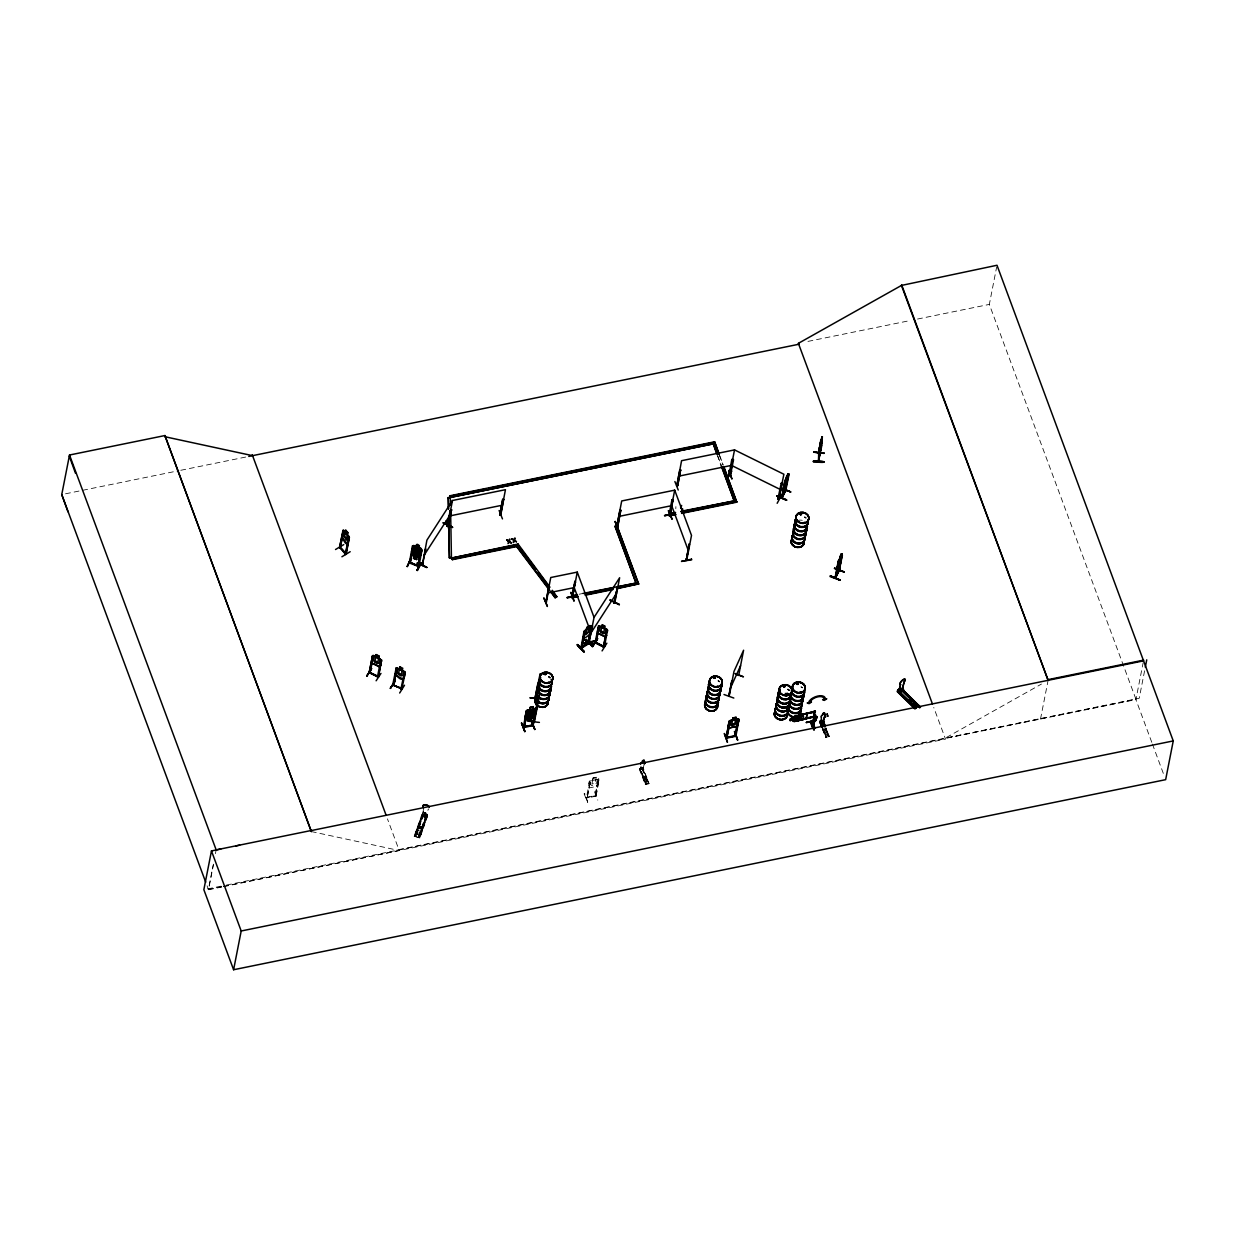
<?xml version="1.0" encoding="UTF-8"?>
<svg xmlns="http://www.w3.org/2000/svg" width="1235" height="1235" viewBox="0 0 1235 1235"><rect width="100%" height="100%" fill="white"/><g stroke="black" fill="none" stroke-linecap="round" stroke-linejoin="round"><path stroke-width="0.75" stroke-dasharray="5 3.75" d="M644.423 777.911L645.288 776.908M824.64 729.669L825.304 730.858M423.559 807.721L422.787 815.409L426.121 816.412L428.267 809.157A3.489 1.961 19.6 0 0 428.885 808.91M422.849 815.239L423.235 811.395M640.672 769.544L640.965 766.163M419.499 828.237L419.576 826.709M420.61 828.577L421.382 827.049L419.545 826.863M221.636 886.745L208.406 889.432L213.207 864.948M215.43 853.647L216.171 849.881M213.547 864.145L208.53 889.756L221.744 887.039M418.202 825.937L423.25 827.249M422.216 815.393L422.046 816.212L426.276 817.493L426.43 816.675M422.447 814.174L423.003 813.155L414.559 836.188L419.9 838.04L427.433 815.548L421.984 814.143L414.126 836.327L422.617 813.031M425.72 814.838L426.06 813.139L424.531 812.676L424.192 814.374M426.816 816.798L426.631 817.802L421.614 816.289L421.814 815.285L426.94 816.721M427.078 815.239L427.619 814.544L419.529 837.793M584.062 793.796L587.706 802.21L584.618 793.41M587.366 797.486L586.069 797.825L596.227 795.525M589.45 781.168L586.424 798.165L586.193 797.254M590.114 782.125L587.119 798.026L590.222 782.419L589.218 782.295L590.222 782.419M587.706 802.21L584.587 793.41M596.366 777.247L593.062 777.818L592.723 779.825L591.04 780.736L590.345 784.302L591.673 785.491L594.714 784.873L596.644 783.005L597.339 779.455L595.826 779.146L596.335 777.155L595.872 779.239M593.201 777.957L592.692 779.733M594.483 791.697L597.786 800.126M598.049 780.505L595.008 796.313L598.049 780.505L598.944 780.319L596.119 796.096M598.203 778.698L599.114 779.177L589.342 781.153L588.292 786.186L589.08 787.945L596.737 786.386L598.96 779.131M596.011 795.803L599.083 779.084M675.807 508.727L675.9 506.628M646.291 784.24L639.745 768.293L645.519 784.318L646.353 784.225L640.486 768.926L639.313 769.173L645.288 784.457L649.023 783.638L643.049 767.583L643.512 769.806L640.486 770.331M639.992 768.232L642.787 767.645M640.996 767.444L642.061 767.367L640.78 768.587M642.015 767.228L641.521 768.479M643.049 767.583L642.617 768.448M644.917 782.558L648.221 781.848M823.066 730.055L826.354 729.345M823.652 731.599L826.956 730.904M824.177 732.988L827.481 732.278M824.779 734.532L828.083 733.822M822.232 728.851L825.798 736.986M825.52 728.125L828.87 736.616L825.489 737.341L826.663 737.094L823.158 728.496M398.874 849.603L1135.968 699.288L989.328 304.412L996.63 267.13M1040.503 719.063L1048.114 680.315M1151.776 742.297L1135.907 699.597L1143.162 662.686M1144.598 670.821L1139.21 698.269L945.161 738.19L1041.46 684.051M421.938 815.208L427.001 816.52M642.864 769.065L644.299 763.986M414.528 836.296L423.003 813.155M423.713 814.699L415.871 836.836L423.404 814.344L415.083 836.589M424.531 812.676L426.06 813.139M425.488 813.062L424.763 814.699L425.334 812.63M424.655 814.637L425.55 812.692M425.21 814.575L424.747 813.34L425.627 813.201M426.029 815.378L418.217 837.546L426.013 815.347L426.801 815.594L418.85 837.747L427.233 814.436M418.14 837.5L426.77 815.609M427.619 814.544L419.56 837.7L414.111 836.296M595.872 795.186L595.239 796.313M641.706 767.784L647.943 783.87L649.008 783.638L642.679 768.17M596.737 786.386L598.08 784.194M641.598 768.417L641.243 767.182M425.241 814.328L424.794 813.386L425.072 814.637M424.485 814.544L424.917 813.603M642.046 768.587L648.823 783.391L645.21 784.457M826.215 737.202L823.112 728.588M828.67 736.647L824.872 728.264M642.215 768.463L648.298 783.793M642.432 768.51L639.606 768.957L645.704 784.364M828.423 736.616L825.119 728.141L829.287 736.523L825.953 728.048M595.934 796.174L586.409 798.119M425.473 813.726L424.686 813.927M644.33 776.892L645.257 777M645.195 777.911L644.13 777.664M419.776 826.74L421.506 827.712M423.404 814.344L415.207 836.651M640.054 769.559L643.358 768.849M640.101 769.775L643.404 769.065M223.628 886.653L399.214 850.529L387.466 818.882M807.952 341.4L909.979 320.591M917.528 319.047L989.328 304.412M65.532 493.799L178.874 470.674M180.773 470.288L246.892 456.811M579.2 594.22L582.874 593.464M598.157 780.798L599.052 780.613M587.258 797.192L594.977 795.618M207.634 888.907L224.631 885.433M226.514 885.047L1135.907 699.597M223.52 886.359L945.516 739.117L933.753 707.47M425.303 814.158L424.608 814.097M824.795 729.715L825.814 730.348M427.696 815.887L419.869 838.056M420.348 828.423L419.221 827.357M311.344 831.556L399.214 850.529M646.368 784.21L639.745 768.293M825.814 727.924L829.102 736.492M822.664 728.758L826.153 737.202M822.51 728.635L825.798 737.202M1152.425 744.087L1163.663 774.33M719.835 455.838L723.123 464.669M719.079 454.542L723.031 465.163M717.905 456.224L721.194 465.07M717.149 454.943L721.101 465.549M207.063 885.835L208.406 889.432M804.556 517.357A6.546 5.403 11.1 0 1 805.961 518.252M804.649 517.048A6.623 5.465 11.1 0 1 806.069 517.959M804.695 516.832A6.623 5.465 11.1 0 1 806.1 517.727M798.906 520.259A6.546 5.403 11.1 0 1 802.271 520.336M548.602 677.243A6.546 5.403 11.1 0 1 550.007 678.138M548.741 676.533A6.53 5.388 11.1 0 1 550.131 677.428M548.695 676.934A6.623 5.465 11.1 0 1 550.115 677.845M548.741 676.703A6.623 5.465 11.1 0 1 550.146 677.614M718.029 681.056A6.546 5.403 11.1 0 1 719.418 681.952M718.122 680.747A6.623 5.465 11.1 0 1 719.526 681.658M718.168 680.531A6.623 5.465 11.1 0 1 719.573 681.442M787.745 689.717A6.546 5.403 11.1 0 1 789.134 690.612M787.884 689.022A6.53 5.388 11.1 0 1 789.273 689.902M787.837 689.408A6.623 5.465 11.1 0 1 789.242 690.319M787.884 689.192A6.623 5.465 11.1 0 1 789.288 690.103M800.99 687.015A6.546 5.403 11.1 0 1 802.38 687.91M801.083 686.706A6.623 5.465 11.1 0 1 802.488 687.617M415.392 833.718L420.363 835.447L415.392 833.718M415.933 832.22L420.888 833.949L415.933 832.22M416.72 829.982L421.691 831.695L416.72 829.982M417.445 827.975L422.401 829.704L417.445 827.975M592.661 780.412L591.966 783.963L595.008 783.345L595.702 779.779L592.661 780.412M593.649 778.065L595.594 777.679L593.649 778.065M642.802 777.031L646.106 776.321L642.802 777.031M643.404 778.59L646.692 777.88L643.404 778.59M643.929 779.964L647.217 779.254L643.929 779.964M644.516 781.523L647.819 780.813L644.516 781.523M825.212 735.442L828.515 734.732L825.212 735.442"/><path stroke-width="1.5" d="M422.957 564.024L422.401 564.735L422.571 563.901M588.91 641.876L589.759 640.965L588.802 641.721M581.855 647.927L584.664 632.135L581.855 647.881M589.234 642.833L580.913 647.495M588.462 643.929L589.141 642.879M588.308 643.543L591.951 626.5L584.001 631.409L580.944 648.005M529.012 721.271L539.402 722.413M535.342 698.547L529.877 697.79L536.87 698.331M537.071 706.173L533.968 721.703L534.477 720.854M533.983 721.657L534.107 720.715M537.935 683.032L534.879 698.964L540.143 673.646L539.278 696.787L534.539 721.132M819.484 454.248L822.34 436.727L821.97 440.015M819.515 451.037L819.469 454.356L819.639 452.272L819.731 453.06M819.098 453.801L821.723 439.413M819.577 449.571L819.778 446.051M819.407 450.868L819.592 452.674L820.488 445.372M820.704 449.478C823.189 422.277 817.091 458.988 819.237 455.885M900.423 688.929L899.481 688.358L900.562 688.528M899.713 688.729L900.068 687.91L900.408 689.037M813.402 461.705C822.772 459.59 831.711 464.005 813.402 461.674M818.326 461.473L821.738 443.319L818.434 461.658L821.846 445.31M818.543 453.878L818.651 452.983M818.434 461.566L818.759 452.411L818.898 461.519M818.851 461.519L818.697 453.538M818.975 453.971L819.114 452.319M821.059 441.543L820.658 447.163L822.093 439.382M820.951 445.634L821.013 442.979M821.846 443.35L821.908 436.681M822.34 436.727L821.908 441.482M824.038 453.399L813.633 452.103L824.054 452.921M820.472 448.12L820.349 447.332L819.145 454.326M819.515 451.501L821.754 437.993L821.846 438.78M820.21 447.935L820.287 445.279M536.237 712.286L537.101 689.145M814.313 712.348C814.853 705.185 812.429 726.273 814.452 711.962M815.146 711.761L815.378 711.576M813.464 460.995L823.884 461.767M819.7 449.602L819.87 447.549M731.599 682.214L728.943 695.814M813.448 726.118L814.992 715.605M818.882 456.904L820.503 442.547L820.719 445.434M572.423 597.555L572.531 596.412L571.743 596.798L575.294 581.237L572.345 597.956L571.836 596.443M544.264 673.615L544.789 674.48L545.654 673.801M544.017 673.538L544.99 674.372M545.453 674.341L545.376 673.43M548.417 682.013L548.34 682.77M714.556 676.981L713.49 678.2M716.964 686.398L717.875 686.506M717.257 686.32L717.612 686.521M801.53 514.208L800.65 514.902L799.971 513.806M784.348 687.154L783.237 685.981L784.904 686.058M801.33 513.544L801.206 514.563M804.278 522.189L804.464 522.235M787.729 694.842L786.849 694.41L787.637 694.595M798.258 683.557L796.56 683.14L796.451 684.159M796.637 683.542L798.042 683.572M797.285 683.094L798.042 684.36M799.909 691.94L800.311 692.48M800.218 692.279L800.573 692.588M820.951 722.429L821.429 717.427A2.331 1.173 -21.1 0 1 822.294 715.297L823.22 713.228M819.608 451.794L819.731 447.765M819.639 447.425L819.469 452.921M900.454 684.313L899.512 691.415L902.09 689.624L904.097 681.797A3.489 1.235 -45.4 0 0 904.637 679.049A3.489 1.235 -45.4 0 0 900.994 681.581A3.489 1.235 -45.4 0 0 900.454 684.313L899.667 691.569L902.245 689.778L904.236 681.936A3.489 1.235 -45.4 0 0 904.776 679.188A3.489 1.235 -45.4 0 0 901.133 681.72A3.489 1.235 -45.4 0 0 900.593 684.468M820.411 444.353C821.661 435.538 819.114 454.403 820.704 450.019M572.33 596.135L567.019 597.539L572.407 597.014L575.294 581.237M589.311 641.691L588.57 640.98L588.802 642.215M669.432 515.057L670.173 515.89L669.54 514.486M689.315 544.913L689.377 544.064L686.243 560.474L686.027 559.023L686.753 559.671M67.987 511.769L61.75 494.571L69.515 455.02L164.919 435.554L311.344 831.556L164.919 435.554M220.849 849.016L211.463 850.93L203.852 889.679L233.6 969.737L1165.655 779.671L1173.25 740.923L997 265.263L901.457 285.439L1048.114 680.315L901.596 284.714M233.6 969.737L241.196 930.989L211.463 850.93M335.519 549.513L343.747 544.604M344.025 530.479L349.381 537.503L346.124 554.33C340.551 546.565 339.301 548.757 340.088 546.596M343.068 530.371L339.563 547.398L343.16 530.309L344.04 530.587M343.191 532.439L340.15 548.016L343.484 532.27L342.62 531.776L343.484 532.27M347.359 534.415L348.27 536.252L347.575 539.803L346.232 540.127L343.562 535.172L345.738 530.124L347.822 532.517L347.436 534.431M345.429 532.177L345.8 530.278M341.91 556.769L350.184 551.705M347.267 534.462L347.822 532.517M349.32 537.457L345.785 554.5L348.239 538.259L349.104 538.753L348.239 538.259M348.532 538.105L345.429 553.527M345.337 553.295L345.707 554.469L339.579 547.275M371.519 668.675L366.826 675.885M372.584 655.631L369.142 672.751L372.584 655.631L373.804 655.569L381.63 660.216L378.296 677.228L381.569 660.108L378.62 658.054L378.991 656.14M370.346 672.211L369.882 673.121L369.373 671.809M373.232 657.344L372.229 657.19L373.232 657.344L369.975 673.106M375.749 656.449L376.119 654.55L379.16 656.047L378.774 657.962M376.212 654.658L375.78 656.649L373.757 655.646M376.119 680.778L380.967 673.384M380.627 660.987L381.461 661.404L380.627 660.987L377.462 676.873L377.694 675.854M410.622 558.529L407.318 566.294M410.066 562.681L409.125 562.882L410.144 562.851M409.279 562.99L412.521 545.885L413.848 545.654M409.588 562.033L418.943 566.294L409.372 561.987M413.138 547.707L412.397 547.09L413.277 547.429L409.958 563.253L410.437 562.404M410.205 563.253L413.277 547.429M413.54 558.313L414.065 556.29L412.552 555.117L413.262 551.566L415.145 550.656L418.109 551.813L419.406 553.959L418.711 557.525L416.998 557.541L416.72 559.548L413.54 558.313L416.72 559.548M390.399 688.435L395.2 680.994L390.445 688.096M419.267 545.824L418.897 547.722L420.394 548.896L419.699 552.462L417.816 553.357L414.837 552.199L413.555 550.054L414.25 546.487L415.963 546.472M412.521 545.885L413.818 545.561C417.337 548.479 414.975 541.486 419.421 545.716L419.005 547.707L422.061 549.621L418.819 566.618L409.31 562.944M402.023 689.068L392.715 684.9L396.203 667.842L405.312 672.349L401.761 689.362M417.214 563.376L417.554 562.635L426.785 567.236M396.697 669.802L393.61 685.379L396.852 669.555L395.848 669.401L396.852 669.555M395.076 680.902L390.353 688.327M417.075 570.122L421.32 562.728L417.492 570.585M420.873 550.733L421.891 550.81L420.873 550.733L417.8 566.309L418.665 566.603L417.955 565.676M421.012 550.47L417.893 566.356L418.217 565.352M399.831 666.869L399.399 668.861L397.809 668.66L397.114 672.226L398.334 674.495L401.174 675.9L402.981 675.128L403.691 671.562L402.409 670.173M420.888 562.542L416.967 570.416L421.336 562.759M425.797 549.05L422.293 565.29L426.909 540.143L452.473 500.499L505.455 489.693L500.669 514.594M402.239 670.265L402.78 668.259L399.739 666.761L399.368 668.66M399.661 693.005L404.509 685.24M402.255 688.59L400.943 688.914L404.246 673.198L405.08 673.615L404.246 673.198M404.154 677.475L405.25 672.427L404.416 671.269M417.245 563.299L426.739 567.498M448.228 497.859L715.235 443.458L448.228 497.859L448.459 509.129M449.741 495.822L450.266 497.952L449.741 495.822L714.633 441.806L719.187 454.063M445.989 521.031L449.154 529.83M447.965 525.492L447.116 526.172L450.204 510.595L451.516 509.731L448.521 525.631L447.178 525.523L448.351 525.168M452.473 500.499L447.44 526.326L448.073 524.937M447.626 526.218L450.636 509.916L447.935 525.616M451.516 509.731L448.583 525.215M450.682 514.362L451.439 558.019L449.401 557.911L448.691 516.153M549.976 587.227L518.067 544.048L451.763 558.035L452.365 559.687L518.592 546.179L535.975 569.242M452.365 559.687L451.856 557.541M499.11 510.503L502.475 518.901M502.707 499.31L499.804 515.18L502.707 499.31L503.71 499.403L500.762 514.933L499.897 514.532M507.323 539.71L508.851 541.1L509.391 539.294M508.635 543.307L509.129 541.686L511.259 542.921L509.329 541.239L511.259 542.921M508.65 541.563L506.69 539.849L508.65 541.563L507.986 543.585M514.007 540.05L511.846 538.8L514.007 540.05L514.547 538.244M513.142 542.535L513.837 540.343L511.846 538.8M516.446 541.717L514.486 540.189L516.415 541.872M516.894 546.997L518.685 545.685L516.894 546.997L555.148 597.771L556.846 596.937L552.292 590.299M518.592 546.179L518.067 544.048M548.803 586.64L545.855 602.479L550.764 577.517L577.254 572.114L594.05 617.376L588.894 643.142M546.364 602.387L549.251 586.532M535.944 708.519L534.246 717.134L524.643 719.31L526.342 710.634L536.083 708.566L535.095 708.087M527.685 709.847L526.481 710.727L523.239 727.677L523.393 726.689L533.026 724.991M543.925 598.064L547.414 606.215M524.211 727.137L523.393 727.153M527.268 711.962L524.165 727.569L527.144 711.669L526.264 711.854L527.144 711.669M524.921 731.429L521.54 722.984L524.86 731.444M527.824 719.079L527.376 721.163L530.602 720.437L530.942 718.43L532.625 717.489L533.319 713.938L532.007 712.765L528.981 713.444L527.067 715.343L526.372 718.894L527.746 719.264M532.872 708.689L533.319 706.605L530.093 707.331L529.707 709.23M530.216 707.454L529.846 709.369L528.071 710.264L527.36 713.83L528.688 714.988L531.714 714.324L533.628 712.425L534.323 708.875L532.825 708.597L533.196 706.682M555.148 597.771L551.767 592.661M535.033 709.909L536.036 710.001L535.033 709.909L532.223 725.717M523.455 727.677L532.995 725.501L536.052 708.473M533.103 725.47L537.071 705.772M534.801 729.453L531.42 720.777L534.786 729.221M571.867 597.138L574.846 581.33M572.345 597.956L577.254 572.114M570.863 592.321L574.013 600.781M584.248 651.54C577.471 647.773 572.654 637.847 584.217 651.586M584.896 632.382L581.037 648.39L581.824 647.016M593.664 644.222L584.387 639.699L593.34 644.963L584.371 639.715M589.404 627.642L589.821 625.543L587.165 627.179L585.405 630.56L584.711 634.111L585.745 634.821L589.836 630.946L590.546 627.38L589.342 627.565L589.712 625.666M587.613 627.241L589.203 626.253M587.999 643.697L591.117 628.152L592.074 627.951L591.117 628.152M590.114 633.555L588.925 641.536M592.646 626.114L588.833 642.092M617.84 530.402L615.215 521.494L618.38 530M617.253 528.657L615.246 521.479M615.123 526.033L636.04 583.09L615.03 526.511L618.056 525.4M592.738 646.353L597.601 638.603L592.785 646.029M594.05 641.042C585.513 645.751 576.297 643.867 594.066 641.104M686.691 560.227L691.507 535.419L674.696 490.156L621.714 500.962L616.836 526.187L617.778 526.095L620.773 510.194L619.877 510.379L616.883 526.233L618.025 525.554M620.773 510.194L617.87 526.064M606.755 629.155L607.589 630.344L598.543 625.759L595.054 642.817L596.351 642.447L595.934 643.296L599.191 627.473L598.358 627.056L595.934 643.234M598.543 625.759L601.738 626.778L602.078 624.678L605.119 626.176L604.579 628.183L606.014 629.479L605.32 633.046L603.498 633.817L600.673 632.428L599.454 630.143L600.148 626.593L601.8 626.701M602.078 650.907L606.864 643.173M606.586 631.116L603.421 647.001L606.416 631.378L607.419 631.533L606.416 631.378M607.543 630.236L604.301 647.341L595.363 642.54M614.768 602.68L613.949 603.236L616.296 591.395M614.521 602.695L617.469 586.995M614.798 602.773L619.63 577.733L594.05 617.376M619.322 604.625L610.044 600.102L619.368 604.394M637.97 582.688L582.874 593.464M616.512 588.848L638.68 583.862L616.836 525.338L617.701 525.06M664.677 515.705L672.967 514.316M668.428 510.642L672.133 519.317L668.444 510.858M668.922 514.717L669.169 515.612L670.065 514.578M668.922 515.582L671.963 499.758L672.859 499.573L670.142 515.921M669.679 515.829L674.696 490.156M670.126 515.798L672.967 499.866L671.963 499.758M676.07 514.547L670.543 515.674L670.034 513.544L675.545 512.417M680.608 469.933L677.675 485.725L676.718 485.973L679.713 470.118L680.608 469.933L677.614 485.834L677.536 484.799M678.231 490.017L674.881 481.542M674.557 513.976L664.476 515.582L672.751 513.853M680.547 507.214L681.056 505.563M680.763 508.125L682.924 509.206M640.718 763.878A2.331 1.173 -21.1 0 1 642.046 762.535L642.478 760.667M691.507 559.1L691.615 559.887L681.612 561.23M681.519 561.493L691.523 559.146M644.253 762.057L644.207 761.933A2.331 1.173 -21.1 0 1 644.253 763.878A2.331 1.173 -21.1 0 0 644.253 762.057L644.037 760.096M689.022 544.141L686.274 560.397L689.377 544.064M719.079 454.542L714.633 441.806M728.758 470.581L731.969 479.056L728.743 470.55M727.137 478.285L731.367 470.89L730.317 473.561M728.882 474.394L728.897 475.367L729.9 474.209M729.514 474.749L730.364 475.552L733.528 459.713L732.695 459.312L731.799 459.497L728.99 475.321M781.879 483.935L781.199 483.271L782.033 483.672L778.791 499.496L783.885 474.255L734.532 449.895L729.53 475.197L732.695 459.312L730.286 475.552M731.83 471.168L726.983 478.516L729.777 474.827M736.153 500.515L681.072 511.29M681.581 513.42L736.77 502.166L723.772 466.444M724.019 694.518L733.822 698.053M731.815 680.717L728.743 696.185M724.436 733.482L727.477 742.22M729.237 721.147L726.056 738.221L729.051 722.367L730.055 722.49L726.767 737.619M738.731 675.205L743.593 650.227L733.991 671.423L729.175 696.308M729.947 722.197L726.906 737.696M786.571 499.82C757.287 487.377 806.208 508.99 776.969 495.822M733.466 718.137L735.427 717.736M781.199 483.271L777.896 498.986L779.1 499.218L778.312 498.184M735.226 673.831L743.439 676.826L735.35 673.523M777.896 498.986L778.266 498.122M781.462 495.312L777.155 503.293M735.196 735.875L738.777 720.391L737.866 720.576L734.732 736.091L735.859 735.689M785.475 490.341L781.585 497.983L786.077 478.748M783.808 486.528L783.885 487.547L784.75 481.31L781.585 497.983L785.707 489.739L785.908 490.557M736.06 735.597L735.937 735.304M786.062 490.079L781.879 498.199L785.414 480.029L787.976 473.731L787.544 475.784M738.777 720.391L735.875 736.261L726.226 738.19M786.741 476.108L786.17 478.146M787.312 476.37C788.517 478.13 783.484 483.981 785.321 481.928M787.606 475.629L787.868 473.684M785.151 491.16L788.702 473.731L785.136 490.959M785.614 491.16L788.933 475.012M734.856 731.629L737.588 739.935M790.647 492.009L781.199 487.948M813.68 452.226L824.054 453.26M818.512 453.754L822.016 436.681M793.487 719.881L790.076 720.53L790.446 718.631L795.078 716.825L803.568 716.007L803.229 717.797L800.434 719.279L790.184 720.453M790.107 720.622L790.539 718.677M793.364 719.959L793.102 721.271L794.043 716.732M793.734 718.06L795.232 715.821L803.985 714.046M815.316 712.086L798.921 715.204L815.27 711.175M798.011 720.669L814.374 716.701L798.011 720.669L798.011 719.851M799.03 715.497L799.014 714.679M830.445 575.88L830.152 576.637L839.985 580.172L830.429 575.896L840.032 579.879M834.443 568.44L844.261 571.975L834.659 568.007M806.146 718.585L807.088 714.031L806.254 718.6L794.151 721.641M816.273 720.391L806.424 722.274M839.399 570.493L838.951 571.357L842.27 553.82L838.179 561.416L835.014 578.119L838.889 570.477M840.201 556.167L835.354 578.258L838.457 561.848M835.786 577.517L840.788 556.429L838.843 562.373M839.738 558.235L841.344 553.743L840.757 558.714L838.179 563.639M841.452 553.789L840.973 555.642M839.09 571.218L842.162 553.789M839.136 571.234L842.393 555.071M810.793 721.688L814.097 729.839M814.621 728.156L811.951 721.132L814.482 728.233M814.421 715.312C809.789 730.765 814.621 727.585 815.532 715.08L814.513 715.544M813.479 726.211L812.522 726.211L815.239 711.221M814.158 715.605L812.63 726.195M813.155 725.346L815.301 715.713M815.532 715.08L814.39 716.192M844.122 572.052L834.505 568.285M816.335 720.175L806.393 722.629M817.045 717.782L814.498 718.06L817.045 717.782L817.122 716.655L814.683 717.164L817.122 716.655M822.711 726.921L820.025 721.178L821.877 727.014M824.239 726.566L822.356 721.194L821.074 721.472L822.356 720.252M822.325 715.405L822.819 713.66M821.121 721.595L821.29 720.329M823.405 721.24L823.066 720.514L825.366 726.334M820.904 722.305L823.158 721.95L824.548 716.763A2.331 1.173 -21.1 0 0 824.486 714.818L824.069 712.981M824.764 713.274L824.486 714.818M823.93 722.012L820.488 723.401L823.56 722.614L823.328 720.468M916.123 707.979L897.752 690.149L897.212 691.585L914.873 708.844M899.821 692.634L903.541 689.346L899.821 692.634L898.061 689.933M899.265 688.327L899.111 690.18L899.435 688.497C901.056 686.49 899.265 689.315 900.207 688.435M900.454 687.509L900.284 689.362L897.552 691.152L915.073 708.597M907.756 700.955L911.584 698.47M909.686 702.838L913.514 700.369M1145.308 667.162L1146.744 659.845M909.578 700.029C908.96 702.823 913.622 700.77 911.044 699.504M448.784 525.107L447.487 525.477L448.814 524.937M500.885 514.316L499.696 514.763M727.23 737.403L725.933 737.82L735.736 735.89M834.999 577.918L839.507 569.922L835.539 578.134M823.158 721.95L824.548 716.763M783.793 487.501L787.806 478.887L783.885 487.547M840.387 561.585L837.253 567.56L841.267 558.93M513.76 542.412L514.285 540.637M776.892 496.161L786.494 500.144M509.299 541.393L509.993 539.17M514.455 540.343L515.149 538.12M680.964 507.678L681.658 505.439M422.03 564.503L422.293 564.426M447.116 526.172L447.749 524.782M613.949 603.035L614.906 602.001L614.32 603.313M785.414 479.828L784.812 481.403L788.81 473.761M838.889 559.887L838.179 561.416M821.553 720.653L822.001 721.394M900.438 688.466L919.581 707.624M738.592 675.499L738.268 674.989M544.095 673.492L544.064 674.372M545.808 674.418L545.716 673.538M715.235 678.231L714.525 677.042M800.45 514.455L800.28 513.59L801.237 514.362M786.602 694.688L787.668 695.073M730.95 686.922L740.552 665.727M523.269 726.736L532.98 725.177M532.007 725.362L533.088 724.621M533.026 725.578L532.995 724.636M410.854 554.484L420.394 558.205M421.413 553.079C421.49 549.235 413.586 545.669 411.857 549.359M413.818 545.561L421.212 548.463M412.274 553.249L419.746 556.167L421.089 554.654L419.699 556.259C416.071 559.085 409.171 547.661 412.32 553.295M407.226 566.51L411.147 558.436L407.272 566.618M616.852 525.832L617.932 525.446M676.842 485.401L677.891 485.139L676.61 485.556M726.01 737.326L735.103 735.828M727.122 737.418L726.041 737.249M547.321 606.493L543.894 598.111M786.618 476.741L787.405 475.213M840.078 556.8L840.881 555.271M593.541 644.608L584.263 640.085M534.848 698.578L535.372 697.945M577.579 644.685L584.17 651.802M425.488 548.896L425.38 549.714M619.275 604.749L610.059 599.901M730.502 475.12L729.669 474.194M779.038 498.925L778.42 498.168L779.1 498.616M423.867 555.642L449.432 515.998L502.413 505.192M373.726 655.569L372.522 655.708M371.519 660.833L372.183 663.241L379.315 666.761L380.627 665.325M372.183 663.241L379.377 666.684M366.733 676.116L371.611 668.459L366.78 676.224M377.323 676.703L378.45 676.255M396.157 667.919L397.438 667.78M404.308 677.459L402.95 678.972C399.245 681.504 392.946 669.401 395.895 675.421M402.95 678.972L395.864 675.375M591.025 632.876L616.589 593.232M597.478 630.962L598.141 633.37L605.274 636.889L606.586 635.454M592.692 646.245L597.57 638.588M605.274 636.889L598.203 633.293L597.632 630.931M525.647 714.185L526.975 711.977L534.57 710.264L535.342 712.008M525.755 714.17L527.083 712.116L534.616 710.357M535.079 713.676L533.721 715.791L526.079 717.396L525.369 715.837M738.005 718.677L729.129 721.132L728.125 726.257L728.897 728.017L736.554 726.458L737.943 724.358L738.9 719.156L735.689 719.31L736.153 717.226L732.895 717.89L732.556 719.897M781.014 488.257L790.786 491.916L781.029 488.057M899.96 688.59L900.624 689.223M524.782 731.722L521.479 723.031M572.052 596.629L572.299 597.863L577.887 596.721M572.654 597.786L572.222 596.706M670.219 515.273L669.077 515.582M724.327 733.729L727.4 742.266M452.489 527.561L443.226 523.023M787.451 475.737L787.992 475.104L784.719 483.595M584.078 631.486L585.143 630.236M348.316 542.52L347.282 543.832C343.809 544.867 340.983 530.849 342.466 538.198L347.328 543.647M545.669 674.588L545.098 673.214M714.401 678.123L714.355 677.089M713.722 678.277L715.08 677.614L714.525 678.308M783.762 685.811L783.762 686.907L784.904 686.799M783.916 686.969L784.719 686.567M379.253 666.668L380.581 665.186M605.212 636.797L606.539 635.315M588.987 643.543L581.237 648.329M897.799 691.199L915.367 708.504M911.507 699.967L910.164 699.504L909.516 700.693M577.208 644.932L583.8 652.065M795.263 715.914L793.951 716.732M897.891 690.736L901.164 688.482M572.438 596.52L572.453 597.385L577.98 596.243M800.404 513.714L801.716 513.683M714.71 678.061L714.664 677.166M715.05 678.308L713.46 677.907M784.426 686.722L784.225 685.826M589.882 625.62L587.165 627.179M586.177 639.421L592.738 646.569L586.146 639.406M588.076 643.296L581.284 647.788M642.725 760.606L643.821 760.22M823.019 713.49L824.579 713.151M806.285 528.565L806.316 528.549A6.546 5.403 11.1 0 1 799.477 535.234A6.546 5.403 11.1 0 1 794.244 527.005A6.515 5.372 11.1 0 0 800.326 535.264A6.515 5.372 11.1 0 0 805.482 527.268M550.331 688.451L550.362 688.435A6.53 5.388 11.1 0 1 546.827 694.826A6.53 5.388 11.1 0 1 538.614 692.326M547.939 700.646L547.908 700.662A6.53 5.388 11.1 0 1 540.297 707.146A6.546 5.403 11.1 0 1 536.87 697.96A6.53 5.388 11.1 0 0 540.297 707.146A6.546 5.403 11.1 0 0 547.892 700.662M348.857 536.067L349.381 537.503M345.954 553.928L345.707 553.079M932.41 703.857L798.381 343.345L901.457 285.439M732.617 719.835L730.858 720.808L730.163 724.374L731.49 725.562L734.532 724.945L736.461 723.077L737.156 719.526L735.659 719.218M730.364 475.552L728.758 474.456M369.203 672.118L378.512 676.95M392.884 684.977L402.085 688.852M555.241 597.277L556.939 596.459M588.184 643.08L591.272 626.5M810.268 721.765L812.831 728.573M719.727 692.295L719.789 692.264A6.546 5.403 11.1 0 1 712.132 698.639A6.546 5.403 11.1 0 1 708.72 689.454A6.499 5.357 11.1 0 0 712.163 698.501A6.499 5.357 11.1 0 0 719.696 692.063M819.654 722.058L820.534 721.78M734.871 735.458L735.844 735.319M820.565 443.983L820.441 449.494L821.09 446.715M585.807 639.591L592.414 646.739M800.326 513.343L801.33 513.374M801.052 514.609L800.249 514.563M545.438 674.603L544.141 674.279M796.961 683.31L797.825 683.511M728.758 474.996L729.607 474.78M378.203 677.166L369.265 672.766M393.641 684.73L393.209 684.082M535.002 697.96L534.786 698.917M526.172 717.319L533.613 715.652M574.954 581.623L575.695 582.287M571.033 592.568L573.951 601.105M799.138 714.972L815.393 711.53L798.921 715.204M815.609 715.312L814.127 715.76L814.699 716.67M814.297 715.96L815.393 715.729M803.414 718.693L814.251 716.346M798.119 720.144L815.594 716.47L815.27 715.374M806.362 722.49L816.35 720.206M450.744 510.209L451.639 510.024M502.83 499.604L503.71 499.403M679.821 470.412L680.717 470.226M732.803 459.605L731.799 459.497M500.638 514.022L499.835 514.594M728.959 474.363L729.978 474.518L728.912 474.78M676.672 485.617L677.567 485.432M619.985 510.673L620.881 510.487M673.137 500.329L672.504 499.65L669.756 515.906M567.174 597.879L577.085 595.81M248.791 456.425L798.844 344.256L798.505 343.33M451.531 495.93L485.34 489.029M489.106 488.257L714.54 442.284M734.532 449.895L681.566 460.701L676.904 485.926M678.524 476.201L731.49 465.394L780.844 489.755M618.689 516.462L671.655 505.655L688.466 550.918M453.6 557.649L517.974 544.527M675.452 512.895L669.941 514.022L670.543 515.674M680.979 511.769L732.479 501.271M452.458 559.193L518.685 545.685M615.03 526.511L616.96 526.11L638.588 584.34M670.651 515.18L674.325 514.439M681.689 512.942L736.863 501.688M547.722 593.016L574.213 587.613L589.08 627.642M577.362 594.591L571.851 595.718L572.453 597.369M573.596 595.826L577.27 595.069M584.618 593.572L614.057 587.567M617.732 586.826L636.133 583.074M585.328 594.745L612.931 589.11M616.605 588.354L638.68 583.862M585.236 595.224L612.838 589.589M733.019 718.029L736.06 717.412M729.159 722.676L730.055 722.49M734.871 731.66L737.604 740.197M794.167 721.472L793.194 721.116L802.889 719.851M735.72 735.304L735.057 736.384M1048.253 679.59L1143.656 660.123M311.575 830.429L216.171 849.881L69.515 455.02M235.87 845.944L239.636 845.188M311.004 830.63L1143.517 660.864M241.196 930.989L1173.25 740.923M797.594 684.452L796.529 684.067M910.921 701.356L909.824 700.986M807.134 714.123L803.954 714.108L807.011 714.185M812.398 721.302L815.038 728.11M734.393 731.444L737.588 739.95M449.494 557.433L451.531 557.525M375.826 656.572L374.19 656.449L373.495 660.015L374.714 662.284L377.539 663.689L379.361 662.917L380.056 659.351L378.666 657.962M822.047 437.591L822.031 438.379M813.402 461.272L823.838 462.06M819.392 447.44L818.99 450.204M416.133 553.419L419.313 552.832L416.766 554.268L418.356 557.247L415.994 554.438L413.03 555.179L415.454 553.774L413.818 550.687L416.133 553.62M343.129 530.463L343.947 530.633M164.687 436.681L252.557 455.653M686.367 559.918L686.645 560.227M778.714 499.434L778.065 499.11M604.085 647.279L595.224 642.895M369.497 672.396L378.466 676.826M393.533 685.302L401.36 688.111L401.113 689.037M413.277 547.939L420.595 550.795M837.176 566.541L837.407 567.483M830.414 575.958L839.97 580.157M729.653 474.811L730.472 475.182M443.411 522.745L452.705 527.268L443.226 522.837M417.461 562.928L426.77 567.483M604.579 628.183L606.694 629.233M596.32 642.617L603.529 646.167M604.332 646.908L595.27 642.293M377.57 676.039L370.191 672.843M525.601 719.681L524.643 719.31M737.974 718.847L738.823 719.295M604.533 646.399L603.328 646.939M901.565 688.559L920.569 707.146M902.692 689.933L920.276 707.238M920.075 707.485L902.414 690.226L919.813 707.67M901.658 690.751L917.975 706.667M897.752 690.149L916.046 708.041M899.312 692.403L915.629 708.319M591.025 631.687C590.623 634.018 583.661 640.564 583.09 636.457M340.582 547.445L345.507 553.11M538.29 572.33L548.726 586.177M552.199 590.778L555.688 595.394M517.002 546.518L549.452 589.589M530.973 718.523L530.602 720.437M531.436 721.008L534.724 729.545M823.189 721.132L825.165 726.288M822.973 721.055L824.934 726.427M822.556 721.271L824.718 726.473M824.301 726.566L822.34 721.163M820.025 721.178L822.294 726.998M822.232 727.014L819.901 721.842L821.645 727.137M642.046 762.535L641.999 762.412A2.331 1.173 -21.1 0 0 640.687 763.77M813.973 730.086L810.778 721.41L813.247 728.449M723.679 466.923L736.77 502.166M717.257 454.465L713.305 443.844L716.501 453.168M721.842 466.83L734.223 500.916L721.101 465.549M736.554 726.458L728.897 728.017M732.926 717.983L732.648 719.928L730.41 720.237M571.867 596.273L572.361 597.848M252.218 454.727L386.123 815.254M61.75 494.571L205.72 882.222M69.284 456.147L75.536 473.345M820.333 443.859L820.426 444.646M837.222 566.448L837.361 567.606M450.358 497.473L450.497 504.976M448.336 497.381L448.552 508.635M448.645 518.499L449.401 557.911M429.255 806.98A3.489 1.961 19.6 0 0 424.454 804.911A3.489 1.961 19.6 0 0 423.559 807.721L423.62 807.551A3.489 1.961 19.6 0 1 424.516 804.741A3.489 1.961 19.6 0 1 429.317 806.81M807.057 524.736A6.623 5.465 11.1 0 1 799.369 531.312A6.623 5.465 11.1 0 1 795.911 522.019M806.254 528.348A6.515 5.372 11.1 0 1 799.524 534.956A6.515 5.372 11.1 0 1 794.337 526.758M807.906 520.46A6.623 5.465 11.1 0 1 801.052 527.191A6.623 5.465 11.1 0 1 795.772 518.854M807.072 524.288A6.546 5.403 11.1 0 1 799.477 530.772A6.546 5.403 11.1 0 1 796.066 521.602M807.767 520.738A6.546 5.403 11.1 0 1 801.021 527.376A6.546 5.403 11.1 0 1 795.803 519.148M807.103 524.52A6.623 5.465 11.1 0 1 799.416 531.096A6.623 5.465 11.1 0 1 795.957 521.803M807.937 520.244A6.623 5.465 11.1 0 1 801.098 526.975A6.623 5.465 11.1 0 1 795.819 518.638M807.891 520.012A6.53 5.388 11.1 0 1 801.16 526.635A6.53 5.388 11.1 0 1 795.957 518.438M806.918 525.014A6.53 5.388 11.1 0 1 799.338 531.482A6.53 5.388 11.1 0 1 795.942 522.328M804.525 537.194A6.53 5.388 11.1 0 1 796.946 543.662A6.53 5.388 11.1 0 1 793.549 534.523M804.664 536.932A6.623 5.465 11.1 0 1 796.976 543.508A6.623 5.465 11.1 0 1 793.518 534.199M803.815 540.791A6.515 5.372 11.1 0 1 797.084 547.398A6.546 5.403 11.1 0 1 791.851 539.186A6.515 5.372 11.1 0 0 797.084 547.398A6.546 5.403 11.1 0 0 803.846 540.776L803.923 540.745A6.546 5.403 11.1 0 1 797.115 547.275A6.546 5.403 11.1 0 1 791.882 539.047A6.515 5.372 11.1 0 0 797.131 547.151A6.515 5.372 11.1 0 0 803.861 540.529M804.68 536.484A6.546 5.403 11.1 0 1 797.084 542.968A6.546 5.403 11.1 0 1 793.673 533.798M804.711 536.716A6.623 5.465 11.1 0 1 797.023 543.277A6.623 5.465 11.1 0 1 793.565 533.983M806.115 528.997A6.515 5.372 11.1 0 1 801.083 535.65A6.515 5.372 11.1 0 1 793.487 530.108M793.626 528.703A6.515 5.372 11.1 0 1 795.17 526.311M805.482 527.422A6.546 5.403 11.1 0 1 803.97 534.57A6.546 5.403 11.1 0 1 795.201 533.412A6.546 5.403 11.1 0 1 795.186 526.064M805.668 534.338A6.546 5.403 11.1 0 1 797.779 539.402A6.546 5.403 11.1 0 1 793.41 531.328M805.853 533.875A6.623 5.465 11.1 0 1 797.856 539A6.623 5.465 11.1 0 1 793.426 530.834M805.807 533.613A6.53 5.388 11.1 0 1 797.933 538.676A6.53 5.388 11.1 0 1 793.565 530.618M537.889 691.013A6.53 5.388 11.1 0 1 537.734 688.204A6.546 5.403 11.1 0 0 537.904 690.859A6.546 5.403 11.1 0 1 537.75 688.034M550.316 688.327A6.546 5.403 11.1 0 1 546.873 694.688A6.546 5.403 11.1 0 1 538.614 692.187A6.546 5.403 11.1 0 0 546.873 694.688A6.546 5.403 11.1 0 0 550.316 688.327A6.499 5.357 11.1 0 1 546.858 694.549A6.499 5.357 11.1 0 1 538.676 692.063M537.966 690.751A6.499 5.357 11.1 0 1 537.812 687.957M551.952 680.346A6.623 5.465 11.1 0 1 544.249 686.922A6.623 5.465 11.1 0 1 540.791 677.629M551.088 679.281A6.546 5.403 11.1 0 1 545.916 687.324A6.546 5.403 11.1 0 1 539.849 679.034M551.999 680.13A6.623 5.465 11.1 0 1 545.144 686.861A6.623 5.465 11.1 0 1 539.865 678.524M551.937 679.898A6.53 5.388 11.1 0 1 545.206 686.521A6.53 5.388 11.1 0 1 540.004 678.324M551.412 685.595A6.546 5.403 11.1 0 1 543.524 690.658A6.546 5.403 11.1 0 1 539.155 682.585M551.258 686.305A6.53 5.388 11.1 0 1 546.735 691.446A6.53 5.388 11.1 0 1 539.309 688.744M538.599 687.416A6.53 5.388 11.1 0 1 539.016 683.31M551.412 686.058A6.623 5.465 11.1 0 1 546.827 691.276A6.623 5.465 11.1 0 1 539.278 688.528M538.537 687.185A6.623 5.465 11.1 0 1 538.969 683.017M551.458 685.842A6.623 5.465 11.1 0 1 546.858 691.06A6.623 5.465 11.1 0 1 539.325 688.312M538.583 686.969A6.623 5.465 11.1 0 1 539.016 682.801M536.963 697.76A6.499 5.357 11.1 0 0 540.343 706.868A6.499 5.357 11.1 0 0 547.892 700.43A6.546 5.403 11.1 0 1 541.162 707.176A6.546 5.403 11.1 0 1 535.928 698.933M549.56 692.542A6.623 5.465 11.1 0 1 546.827 698.67A6.623 5.465 11.1 0 1 538.831 697.605M537.719 696.447A6.623 5.465 11.1 0 1 537.426 690.936M549.421 692.804A6.546 5.403 11.1 0 1 542.674 699.442A6.546 5.403 11.1 0 1 537.457 691.214M549.606 692.326A6.623 5.465 11.1 0 1 546.873 698.454A6.623 5.465 11.1 0 1 538.877 697.389M537.765 696.231A6.623 5.465 11.1 0 1 537.472 690.705M549.544 692.094A6.53 5.388 11.1 0 1 546.858 698.13A6.53 5.388 11.1 0 1 539 697.08M537.904 695.938A6.53 5.388 11.1 0 1 537.611 690.504M550.162 688.868A6.499 5.357 11.1 0 1 547.476 694.888A6.499 5.357 11.1 0 1 539.649 693.854M537.842 691.384A6.499 5.357 11.1 0 1 537.688 688.59M550.254 688.636A6.546 5.403 11.1 0 1 546.812 694.996A6.546 5.403 11.1 0 1 538.553 692.495M537.842 691.168A6.546 5.403 11.1 0 1 537.688 688.343M549.019 697.775A6.546 5.403 11.1 0 1 540.312 702.591A6.546 5.403 11.1 0 1 537.719 693.669M549.019 698.254A6.623 5.465 11.1 0 1 540.189 703.132A6.623 5.465 11.1 0 1 537.565 694.085M549.066 698.022A6.623 5.465 11.1 0 1 540.235 702.916A6.623 5.465 11.1 0 1 537.611 693.869M548.865 698.501A6.53 5.388 11.1 0 1 540.992 703.549A6.53 5.388 11.1 0 1 536.623 695.506M720.53 688.451A6.623 5.465 11.1 0 1 712.842 695.012A6.623 5.465 11.1 0 1 709.384 685.718M721.363 684.175A6.623 5.465 11.1 0 1 714.525 690.905A6.623 5.465 11.1 0 1 709.23 682.569M720.53 688.003A6.546 5.403 11.1 0 1 712.95 694.471A6.546 5.403 11.1 0 1 709.538 685.302M721.24 684.437A6.546 5.403 11.1 0 1 714.478 691.075A6.546 5.403 11.1 0 1 709.26 682.847M720.576 688.219A6.623 5.465 11.1 0 1 712.873 694.796A6.623 5.465 11.1 0 1 709.43 685.502M720.684 690.118A6.53 5.388 11.1 0 1 711.993 694.935A6.53 5.388 11.1 0 1 709.415 686.027M721.719 685.379A6.623 5.465 11.1 0 1 713.722 690.519A6.623 5.465 11.1 0 1 709.276 682.337M721.657 685.132A6.53 5.388 11.1 0 1 713.784 690.195A6.53 5.388 11.1 0 1 709.415 682.137M718.137 700.631A6.623 5.465 11.1 0 1 710.449 707.207A6.623 5.465 11.1 0 1 706.991 697.914M716.578 703.147A6.53 5.388 11.1 0 1 711.406 711.175A6.53 5.388 11.1 0 1 705.355 702.9A6.546 5.403 11.1 0 0 711.406 711.19A6.546 5.403 11.1 0 0 716.593 703.147M705.417 702.669A6.499 5.357 11.1 0 0 711.453 710.912A6.499 5.357 11.1 0 0 716.593 702.931A6.546 5.403 11.1 0 1 711.437 711.051A6.546 5.403 11.1 0 1 705.355 702.746M718.152 700.183A6.546 5.403 11.1 0 1 710.557 706.667A6.546 5.403 11.1 0 1 707.146 697.497M718.847 696.633A6.546 5.403 11.1 0 1 712.086 703.271A6.546 5.403 11.1 0 1 706.883 695.043M719.573 692.696A6.499 5.357 11.1 0 1 712.039 699.134A6.499 5.357 11.1 0 1 708.643 690.025M719.665 692.464A6.546 5.403 11.1 0 1 712.07 698.964A6.546 5.403 11.1 0 1 708.658 689.778M717.998 700.909A6.53 5.388 11.1 0 1 710.418 707.377A6.53 5.388 11.1 0 1 707.022 698.223M719.326 697.574A6.623 5.465 11.1 0 1 711.329 702.715A6.623 5.465 11.1 0 1 706.883 694.533M719.264 697.327A6.53 5.388 11.1 0 1 711.391 702.375A6.53 5.388 11.1 0 1 707.022 694.332M719.279 697.79A6.623 5.465 11.1 0 1 711.283 702.931A6.623 5.465 11.1 0 1 706.852 694.749M790.107 697.374A6.53 5.388 11.1 0 1 782.527 703.842A6.53 5.388 11.1 0 1 779.131 694.688M785.306 693.437A6.53 5.388 11.1 0 1 788.285 694.904M789.52 695.768A6.623 5.465 11.1 0 1 787.992 702.993A6.623 5.465 11.1 0 1 779.115 701.82A6.623 5.465 11.1 0 1 779.1 694.379M787.004 693.684A6.623 5.465 11.1 0 1 788.409 694.595M791.079 692.835A6.623 5.465 11.1 0 1 783.391 699.396A6.623 5.465 11.1 0 1 779.933 690.103M789.535 695.336A6.546 5.403 11.1 0 1 784.348 703.363A6.546 5.403 11.1 0 1 778.282 695.073M787.05 693.283A6.546 5.403 11.1 0 1 788.439 694.178M790.956 693.097A6.546 5.403 11.1 0 1 783.361 699.581A6.546 5.403 11.1 0 1 779.949 690.411M789.566 695.537A6.623 5.465 11.1 0 1 788.023 702.777A6.623 5.465 11.1 0 1 779.162 701.604A6.623 5.465 11.1 0 1 779.146 694.163M787.035 693.468A6.623 5.465 11.1 0 1 788.455 694.379M791.126 692.603A6.623 5.465 11.1 0 1 783.438 699.18A6.623 5.465 11.1 0 1 779.98 689.886M791.079 692.387A6.53 5.388 11.1 0 1 783.499 698.856A6.53 5.388 11.1 0 1 780.103 689.701M789.721 702.128A6.499 5.357 11.1 0 1 781.879 707.161A6.546 5.403 11.1 0 1 777.463 699.211A6.499 5.357 11.1 0 0 781.879 707.161A6.546 5.403 11.1 0 0 789.752 702.221M786.988 708.242A6.53 5.388 11.1 0 1 781.817 716.254A6.53 5.388 11.1 0 1 775.765 707.979M787.127 707.948A6.623 5.465 11.1 0 1 781.879 716.099A6.623 5.465 11.1 0 1 775.719 707.686M788.702 705.015A6.623 5.465 11.1 0 1 780.999 711.592A6.546 5.403 11.1 0 1 777.556 702.591M777.541 702.298A6.623 5.465 11.1 0 0 780.999 711.592A6.546 5.403 11.1 0 0 788.563 705.278M787.868 708.844A6.546 5.403 11.1 0 1 781.107 715.482A6.546 5.403 11.1 0 1 775.889 707.254M787.174 707.732A6.623 5.465 11.1 0 1 781.909 715.868A6.623 5.465 11.1 0 1 775.765 707.47M788.733 704.799A6.623 5.465 11.1 0 1 781.045 711.375A6.623 5.465 11.1 0 1 777.587 702.067M788.686 704.567A6.53 5.388 11.1 0 1 781.107 711.036A6.53 5.388 11.1 0 1 777.71 701.881M789.597 702.761A6.499 5.357 11.1 0 1 781.755 707.794A6.499 5.357 11.1 0 1 777.402 699.782M789.705 702.406A6.546 5.403 11.1 0 1 781.817 707.485A6.546 5.403 11.1 0 1 777.433 699.411M775.132 711.329A6.499 5.357 11.1 0 0 779.486 719.341A6.546 5.403 11.1 0 0 787.359 714.401A6.499 5.357 11.1 0 1 779.486 719.341A6.546 5.403 11.1 0 1 775.071 711.406A6.53 5.388 11.1 0 0 779.424 719.604A6.546 5.403 11.1 0 0 787.328 714.556A6.53 5.388 11.1 0 1 779.424 719.604A6.546 5.403 11.1 0 1 775.04 711.561M789.69 702.545A6.546 5.403 11.1 0 1 781.786 707.624A6.546 5.403 11.1 0 1 777.402 699.535M803.337 694.672A6.53 5.388 11.1 0 1 798.304 701.341A6.53 5.388 11.1 0 1 790.678 695.784M803.491 694.41A6.623 5.465 11.1 0 1 798.366 701.171A6.623 5.465 11.1 0 1 790.632 695.537M801.947 696.694A6.499 5.357 11.1 0 1 798.458 704.537A6.499 5.357 11.1 0 1 790.045 699.134M801.978 696.787A6.546 5.403 11.1 0 1 798.458 704.676A6.515 5.372 11.1 0 1 789.983 699.365A6.546 5.403 11.1 0 0 798.458 704.676A6.515 5.372 11.1 0 0 801.916 696.941A6.546 5.403 11.1 0 1 798.397 705A6.546 5.403 11.1 0 1 789.921 699.535M803.491 693.962A6.546 5.403 11.1 0 1 799.261 700.507A6.546 5.403 11.1 0 1 791.11 696.478M804.633 691.569A6.623 5.465 11.1 0 1 799.199 696.895A6.623 5.465 11.1 0 1 791.759 692.696M791.465 691.26A6.623 5.465 11.1 0 1 791.604 689.84M804.618 691.091A6.53 5.388 11.1 0 1 797.594 696.308A6.53 5.388 11.1 0 1 791.805 689.392M804.494 691.801A6.546 5.403 11.1 0 1 799.138 697.065A6.546 5.403 11.1 0 1 791.805 692.928M800.959 706.868A6.53 5.388 11.1 0 1 795.911 713.521A6.53 5.388 11.1 0 1 788.285 707.979M801.098 706.59A6.623 5.465 11.1 0 1 795.973 713.367A6.623 5.465 11.1 0 1 788.239 707.717M800.234 710.449A6.515 5.372 11.1 0 1 798.844 715.636M787.606 711.561A6.515 5.372 11.1 0 0 794.367 717.118A6.546 5.403 11.1 0 1 787.729 710.001M800.265 710.202A6.499 5.357 11.1 0 1 798.891 715.389M796.066 716.717A6.499 5.357 11.1 0 1 787.668 711.314M801.824 697.343A6.499 5.357 11.1 0 1 799.122 704.969A6.499 5.357 11.1 0 1 790.23 701.171M800.295 710.295A6.546 5.403 11.1 0 1 798.906 715.513M801.114 706.142A6.546 5.403 11.1 0 1 796.05 712.827A6.546 5.403 11.1 0 1 788.409 707.254M801.144 706.374A6.623 5.465 11.1 0 1 796.853 713.027A6.623 5.465 11.1 0 1 788.578 708.936M801.978 702.097A6.623 5.465 11.1 0 1 797.687 708.751A6.623 5.465 11.1 0 1 789.412 704.66M802.225 703.286A6.53 5.388 11.1 0 1 796.05 708.566A6.53 5.388 11.1 0 1 789.273 702.977M802.102 703.996A6.546 5.403 11.1 0 1 796.745 709.26A6.546 5.403 11.1 0 1 789.412 705.108M802.241 703.749A6.623 5.465 11.1 0 1 796.807 709.091A6.623 5.465 11.1 0 1 789.381 704.876M824.934 714.401L825.613 716.748L824.934 714.401M827.141 713.938L827.821 716.269L827.141 713.938M794.414 720.144L798.397 718.446L802.04 718.894L799.184 717.89L802.673 715.605L798.566 717.643L795.062 717.211L794.537 719.573L800.62 718.322L800.975 716.547L794.892 717.782L797.733 718.214L794.414 720.144M345.291 532.81L344.596 536.376L346.541 538.614L347.236 535.048L345.291 532.81M346.078 530.988L347.205 533.057L346.078 530.988M375.702 657.205L375.008 660.771L377.848 662.161L378.543 658.61L375.702 657.205M376.644 655.229L378.342 656.758L376.644 655.229M414.852 552.184L414.157 555.735L417.121 556.892L417.816 553.342L414.852 552.184M415.84 547.12L415.145 550.671L418.109 551.829L418.804 548.278L415.84 547.12M414.373 557.541L416.149 558.915L414.373 557.541M416.812 545.098L418.588 546.472L416.812 545.098M399.337 669.416L398.643 672.982L401.468 674.372L402.162 670.821L399.337 669.416M400.279 667.44L401.977 668.969L400.279 667.44M528.688 714.972L527.993 718.538L531.004 717.859L531.698 714.293L528.688 714.972M529.676 709.909L528.981 713.46L532.007 712.796L532.702 709.23L529.676 709.909M528.21 720.005L530.155 719.573L528.21 720.005M530.664 707.562L532.594 707.13L530.664 707.562M586.733 629.742L586.038 633.293L588.508 631.764L589.218 628.214L586.733 629.742M601.661 627.334L600.966 630.9L603.807 632.289L604.502 628.738L601.661 627.334M602.603 625.358L604.301 626.901L602.603 625.358M732.494 720.484L731.799 724.034L734.84 723.417L735.535 719.851L732.494 720.484M791.017 718.878L790.801 720.02L791.882 719.804L792.114 718.662L791.017 718.878M911.384 704.521L915.243 701.851L911.384 704.521M913.298 706.42L917.173 703.734L913.298 706.42M914.579 707.686L918.454 705L914.579 707.686M532.192 717.381L529.753 716.331L526.743 718.677L529.197 716.053L527.53 714.247L529.969 715.466L533.119 712.996L530.541 715.729L532.192 717.381M826.616 698.856L824.393 700.415L822.603 699.705L823.992 699.411A7.348 3.69 -20.9 0 0 817.848 696.818A7.348 3.69 -20.9 0 0 810.098 702.36L811.472 702.067L809.126 703.657L807.211 702.977L808.585 702.684A8.815 4.415 -20.9 0 1 817.863 696.031A8.815 4.415 -20.9 0 1 825.227 699.149L826.616 698.856M591.92 626.021L591.874 626.855L591.92 626.021M594.02 641.351L584.078 643.45L594.02 641.397M798.057 521.417A6.515 5.372 11.1 0 0 808.74 519.24A6.546 5.403 11.1 0 0 800.45 512.402A6.546 5.403 11.1 0 0 798.026 521.448A6.546 5.403 11.1 0 0 808.771 519.256A6.515 5.372 11.1 0 0 800.45 512.417A6.515 5.372 11.1 0 0 798.057 521.417M797.98 521.788A6.515 5.372 11.1 0 0 808.663 519.611A6.515 5.372 11.1 0 0 800.388 512.787A6.515 5.372 11.1 0 0 797.98 521.788M542.088 681.303A6.53 5.388 11.1 0 0 552.801 679.126A6.53 5.388 11.1 0 0 544.496 672.288A6.53 5.388 11.1 0 0 542.088 681.303A6.546 5.403 11.1 0 0 552.786 679.281A6.546 5.403 11.1 0 0 544.465 672.411A6.546 5.403 11.1 0 0 542.042 681.473M542.042 681.658A6.499 5.357 11.1 0 0 552.693 679.482A6.499 5.357 11.1 0 0 544.434 672.674A6.499 5.357 11.1 0 0 542.042 681.658M711.514 685.132A6.53 5.388 11.1 0 0 722.228 682.94A6.53 5.388 11.1 0 0 713.923 676.116A6.53 5.388 11.1 0 0 711.514 685.132M711.453 685.487A6.499 5.357 11.1 0 0 722.12 683.31A6.499 5.357 11.1 0 0 713.861 676.502A6.499 5.357 11.1 0 0 711.453 685.487M711.468 685.286A6.546 5.403 11.1 0 0 722.213 683.094A6.546 5.403 11.1 0 0 713.892 676.24A6.546 5.403 11.1 0 0 711.468 685.286M781.23 693.792A6.53 5.388 11.1 0 0 791.944 691.6A6.53 5.388 11.1 0 0 783.638 684.761A6.546 5.403 11.1 0 0 781.184 693.946A6.546 5.403 11.1 0 0 791.928 691.754A6.546 5.403 11.1 0 0 783.607 684.9A6.53 5.388 11.1 0 0 781.23 693.792M781.168 694.132A6.499 5.357 11.1 0 0 791.836 691.971A6.499 5.357 11.1 0 0 783.577 685.163A6.499 5.357 11.1 0 0 781.168 694.132M794.476 691.091A6.515 5.372 11.1 0 0 805.158 688.898A6.546 5.403 11.1 0 0 796.868 682.06A6.546 5.403 11.1 0 0 794.445 691.121A6.546 5.403 11.1 0 0 805.205 688.929A6.515 5.372 11.1 0 0 796.884 682.09A6.515 5.372 11.1 0 0 794.476 691.091M794.414 691.446A6.499 5.357 11.1 0 0 805.081 689.269A6.499 5.357 11.1 0 0 796.822 682.461A6.499 5.357 11.1 0 0 794.414 691.446M794.429 691.245A6.546 5.403 11.1 0 0 805.174 689.053A6.546 5.403 11.1 0 0 796.853 682.183A6.546 5.403 11.1 0 0 794.429 691.245"/></g></svg>
